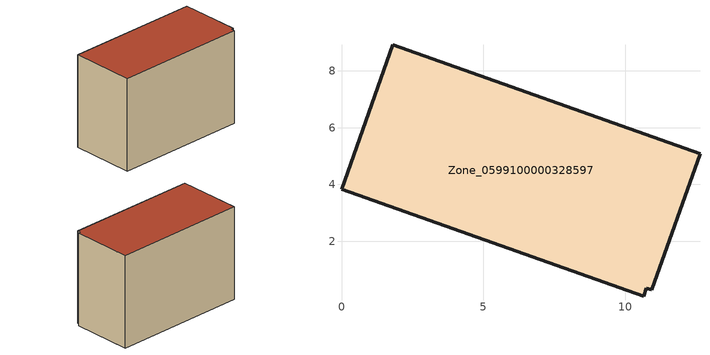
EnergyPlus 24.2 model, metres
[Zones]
Zone_0599100000328597
 floor ground (C_G): 10.93,0.28 10.74,0.34 10.64,0.07 0,3.82 1.8,8.91 12.63,5.08 z0.42
 wall outside (C_F): 12.63,5.08 1.8,8.91 0,3.82 10.64,0.07 10.74,0.34 10.93,0.28 12.63,5.08 z0.42:8.32
 roof outside (C_R): 10.74,0.34 10.93,0.28 12.63,5.08 1.8,8.91 0,3.82 10.64,0.07 z8.32
[BUILDING]
Pand.0599100000328597: North Axis=0; Terrain=City; Loads Convergence Tolerance Value=0.04; Temperature Convergence Tolerance Value=0.4; Solar Distribution=FullExterior; Maximum Number of Warmup Days=25; Minimum Number of Warmup Days=1
[Site:Location]
Rotterdam.The.Hague.AP_ZH_NLD Design_Conditions: Latitude=51.96; Longitude=4.45; Time Zone=1; Elevation=-4.5
[SITE:GROUNDTEMPERATURE:BUILDINGSURFACE]
18, 18, 18, 18, 18, 18, 18, 18, 18, 18, 18, 18
[MATERIAL] Thermal Absorptance=0.9; Solar Absorptance=0.7; Visible Absorptance=0.7
Name | Roughness | Thickness | Conductivity | Density | Specific Heat
G.TI.1975-1991 | MediumSmooth | 0.15 | 0.288461 | 540 | 1210
F.TI.1975-1991 | Rough | 0.3 | 0.230769 | 1920 | 840
R.TI.1975-1991 | MediumRough | 0.2 | 0.153846 | 1500 | 1000
[CONSTRUCTION]
C_G: G.TI.1975-1991
C_F: F.TI.1975-1991
C_R: R.TI.1975-1991
[ZONE]
Zone_0599100000328597: Type=1; Multiplier=1; Ceiling Height=Autocalculate; Volume=Autocalculate; Floor Area=autocalculate; Part of Total Floor Area=Yes
[ZONEINFILTRATION:DESIGNFLOWRATE]
Infil_Zone_0599100000328597: Zone or ZoneList or Space or SpaceList=Zone_0599100000328597; Schedule=AlwaysOn; Design Flow Rate Calculation Method=Flow/Area; Flow Rate per Floor Area=0.003; Constant Term Coefficient=1; Temperature Term Coefficient=0; Velocity Term Coefficient=0; Velocity Squared Term Coefficient=0
[HVACTEMPLATE:ZONE:IDEALLOADSAIRSYSTEM]
Zone_0599100000328597: Maximum Heating Supply Air Temperature=50; Minimum Cooling Supply Air Temperature=13; Maximum Heating Supply Air Humidity Ratio=0.0156; Minimum Cooling Supply Air Humidity Ratio=0.0077; Heating Limit=NoLimit; Cooling Limit=NoLimit; Dehumidification Control Type=ConstantSensibleHeatRatio; Cooling Sensible Heat Ratio=0.7; Dehumidification Setpoint=60; Humidification Control Type=None; Humidification Setpoint=30; Outdoor Air Method=None; Outdoor Air Flow Rate per Person=0.00944; Outdoor Air Flow Rate per Zone Floor Area=0; Outdoor Air Flow Rate per Zone=0; Demand Controlled Ventilation Type=None; Outdoor Air Economizer Type=NoEconomizer; Heat Recovery Type=None; Sensible Heat Recovery Effectiveness=0.7; Latent Heat Recovery Effectiveness=0.65
[ZONECONTROL:THERMOSTAT]
ThermostatControl_Zone_0599100000328597: Zone or ZoneList=Zone_0599100000328597; Control Type Schedule=DualSetpointControlType; Control 1=Thermostat_Zone_0599100000328597; Temperature Difference Between Cutout And Setpoint=0
[THERMOSTATSETPOINT:DUALSETPOINT]
Thermostat_Zone_0599100000328597: Heating Setpoint Temperature Schedule=HeatingSetpoint_Zone_0599100000328597; Cooling Setpoint Temperature Schedule=CoolingSetpoint_Zone_0599100000328597
[SCHEDULE:COMPACT]
HeatingSetpoint_Zone_0599100000328597: Through: 12/31, For: AllDays, Until: 24:00, 21
CoolingSetpoint_Zone_0599100000328597: Through: 12/31, For: AllDays, Until: 24:00, 24
DualSetpointControlType: Through: 12/31, For: AllDays, Until: 24:00, 4
AlwaysOn: Through: 12/31, For: AllDays, Until: 24:00, 1
